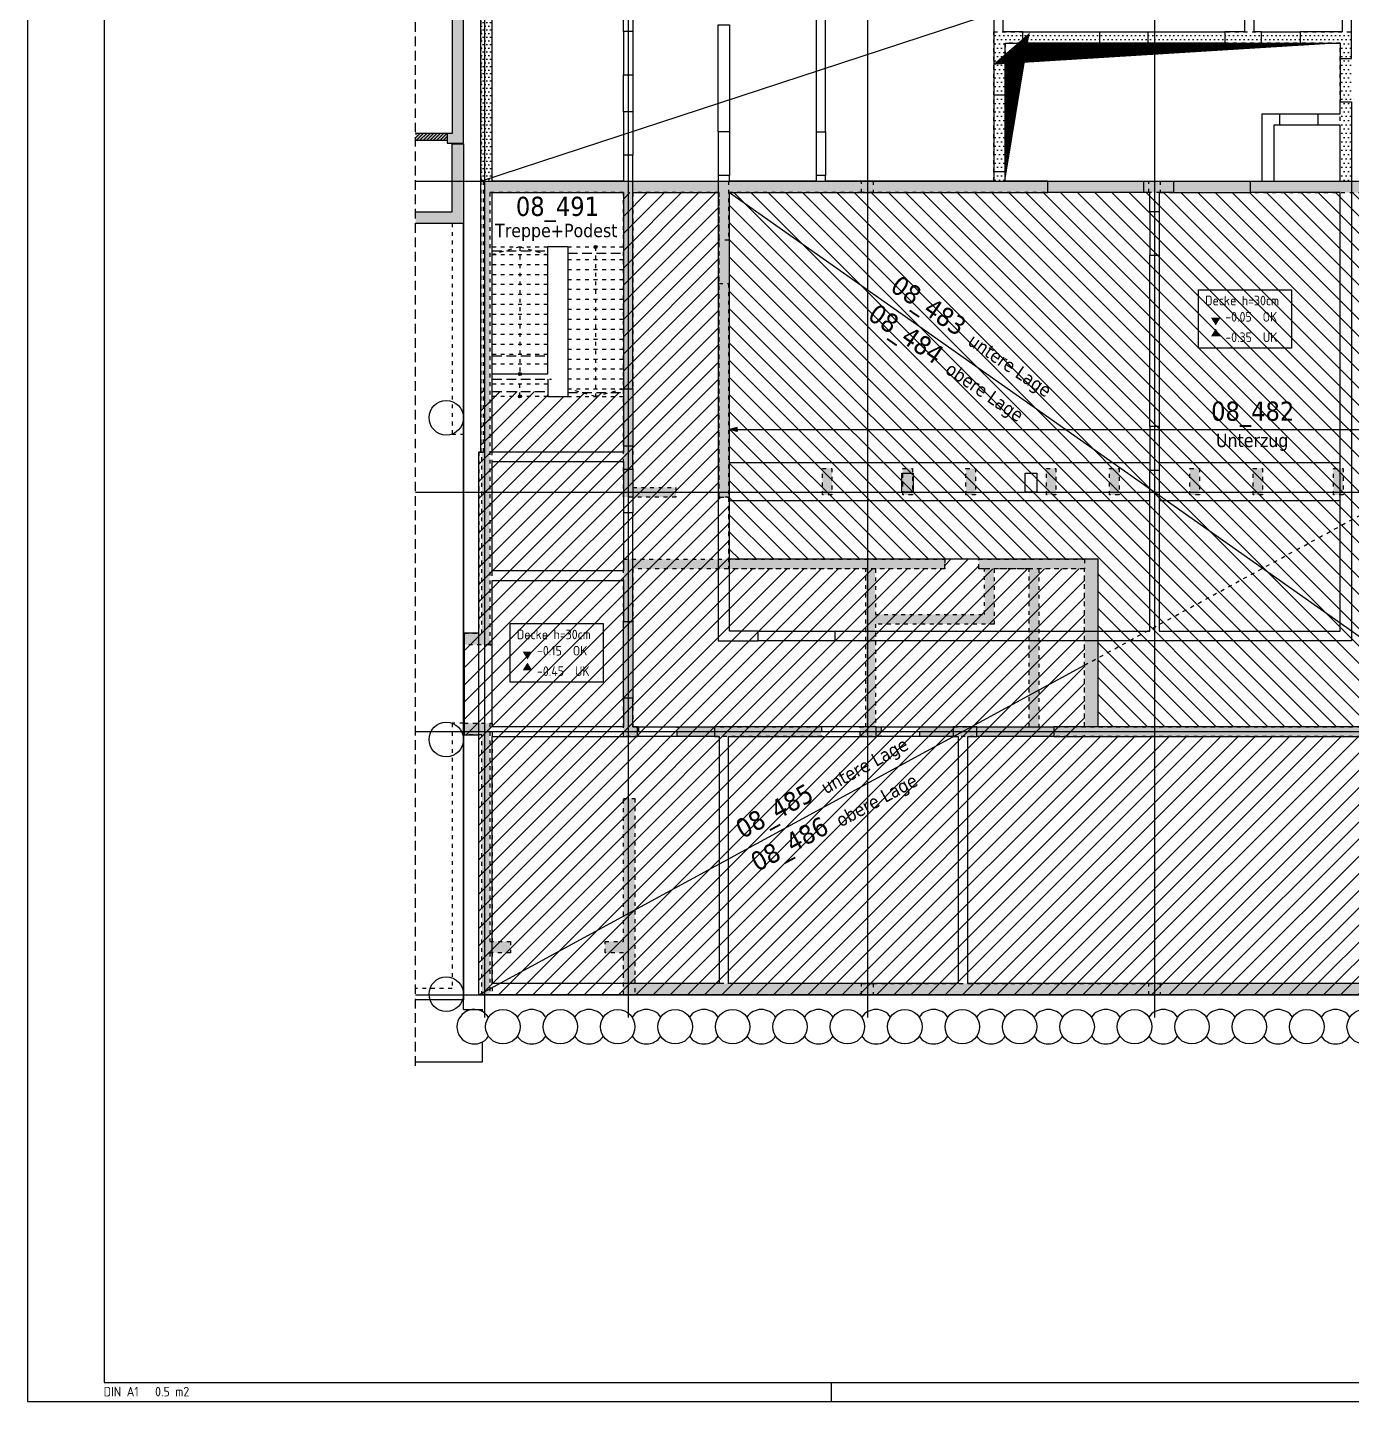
# Model space of a CAD drawing. Extents: x 0 to 84.1, y 0 to 59.4.
# Drawn here: x 0 to 34.59, y 0 to 35.88 of the extents above; entities that cross this region are included whole.
import ezdxf

# ---------------------------------------------------------------- set-up
doc = ezdxf.new("R2010")
doc.units = 0
for name, pattern in [('AUSGEZOGEN', [1000.01, 1000, 0.01]), ('DOT', [0.175, 0.05, -0.125]), ('DOT2', [0.125, 0, -0.125]), ('HIDDEN', [0.375, 0.25, -0.125]), ('HIDDEN2', [0.187, 0.125, -0.062]), ('PUNKT', [0.175, 0.05, -0.125]), ('VERDECKT', [0.375, 0.25, -0.125])]:
    doc.linetypes.add(name, pattern=pattern)
for name, color, linetype in [('1.UG', 7, 'Continuous'), ('ACHSEN', 7, 'Continuous'), ('Bestand', 7, 'Continuous'), ('BETON', 7, 'Continuous'), ('Brüstung 1.UG', 7, 'Continuous'), ('DRUEBER', 7, 'Continuous'), ('grau_dunkel', 7, 'Continuous'), ('grau_hell', 7, 'Continuous'), ('HILFE', 7, 'Continuous'), ('koten', 7, 'Continuous'), ('OBJEKT', 7, 'Continuous'), ('RAHMEN', 7, 'Continuous'), ('RND', 7, 'Continuous'), ('SCHRAFF', 7, 'Continuous'), ('TEXT', 7, 'Continuous'), ('Verbau', 7, 'Continuous'), ('VERDECKT', 7, 'Continuous')]:
    doc.layers.add(name, color=color, linetype=linetype)
doc.styles.add('helv', font='tahoma.ttf')
doc.styles.add('txt', font='isocp.shx')

# ---------------------------------------------------------------- blocks, each defined once
blk = doc.blocks.new('DINA1')
at = {"layer": 'RAHMEN'}
for p, q in [((0, 59.4), (0, 0)), ((0, 0), (84.1, 0))]:
    blk.add_line(p, q, dxfattribs=at)
at = {"layer": 'RAHMEN', "color": 5}
for p, q in [((2, 58.9), (2, 0.5)), ((2, 0.5), (83.6, 0.5))]:
    blk.add_line(p, q, dxfattribs=at)
at = {"layer": 'RAHMEN', "color": 7}
blk.add_line((21, 0), (21, 0.5), dxfattribs=at)
at = {"layer": 'RAHMEN', "color": 7, "style": 'txt'}
blk.add_text('DIN A1   0.5 m2', height=0.25, dxfattribs=at).set_placement((1.989, 0.133))
blk = doc.blocks.new('2.UG')
at = {"color": 0, "linetype": 'ByBlock', "lineweight": -2}
for points in [[(3.26, 29.035), (3.26, 29.035), (3.26, 31.635), (11.33, 31.635), (11.33, 29.975), (17.87, 29.975), (17.87, 33.05), (36.05, 33.05), (36.05, 21.25), (39.05, 21.25), (39.05, 0), (36.05, 0), (36.05, -1.8), (32.95, -1.8), (32.95, 0), (0, 0), (0, 14.175), (0.05, 14.175), (0.05, 29.035)], [(0.35, 28.735), (3.775, 28.735), (3.775, 27.66), (4.025, 27.66), (4.025, 29.675), (4.69, 29.675), (4.69, 29.975), (3.56, 29.975), (3.56, 31.335), (11.03, 31.335), (11.03, 29.975), (10.83, 29.975), (10.83, 29.675), (13.45, 29.675), (13.45, 23.505), (13.75, 23.505), (13.75, 24.85), (14.21, 24.85), (14.21, 25.15), (13.7, 25.15), (13.7, 29.675), (20, 29.675), (20, 25.15), (19.49, 25.15), (19.49, 24.85), (20.445, 24.85), (20.445, 25.15), (20.25, 25.15), (20.25, 29.675), (22.55, 29.675), (22.55, 25.15), (21.455, 25.15), (21.455, 24.85), (22.5, 24.85), (22.5, 24.455), (22.8, 24.455), (22.8, 31.395), (22.55, 31.395), (22.55, 29.975), (18.17, 29.975), (18.17, 32.75), (22.55, 32.75), (22.55, 32.53), (22.8, 32.53), (22.8, 32.75), (25.025, 32.75), (25.025, 31.7), (25.275, 31.7), (25.275, 32.75), (33.8, 32.75), (33.8, 29.975), (25.275, 29.975), (25.275, 30.565), (25.025, 30.565), (25.025, 29.675), (27.525, 29.675), (27.525, 29.49), (27.775, 29.49), (27.775, 29.675), (35.75, 29.675), (35.75, 21.25), (27.775, 21.25), (27.775, 27.48), (27.525, 27.48), (27.525, 27.3), (25.025, 27.3), (25.025, 22.835), (25.275, 22.835), (25.275, 27.05), (27.525, 27.05), (27.525, 21.25), (25.275, 21.25), (25.275, 21.7), (25.025, 21.7), (25.025, 13.155), (25.275, 13.155), (25.275, 13.625), (26.46, 13.625), (26.46, 13.875), (25.275, 13.875), (25.275, 20.95), (32.525, 20.95), (32.525, 13.875), (31.345, 13.875), (31.345, 13.625), (33.395, 13.625), (33.395, 13.875), (32.775, 13.875), (32.775, 16.75), (33.395, 16.75), (33.395, 17), (32.775, 17), (32.775, 20.95), (35.025, 20.95), (35.025, 17), (34.405, 17), (34.405, 16.75), (35.025, 16.75), (35.025, 13.875), (34.405, 13.875), (34.405, 13.625), (35.025, 13.625), (35.025, 13.425), (35.275, 13.425), (35.275, 20.95), (38.75, 20.95), (38.75, 11.775), (35.275, 11.775), (35.275, 11.925), (35.025, 11.925), (35.025, 10.525), (35.275, 10.525), (35.275, 11.525), (38.75, 11.525), (38.75, 6.7), (35.275, 6.7), (35.275, 7.5), (35.025, 7.5), (35.025, 6.3), (35.275, 6.3), (35.275, 6.45), (38.75, 6.45), (38.75, 0.3), (35.275, 0.3), (35.275, 0.45), (35.025, 0.45), (35.025, 0.3), (34.35, 0.3), (34.35, 0), (34.515, 0), (34.515, -0.35), (34.765, -0.35), (34.765, 0), (35.75, 0), (35.75, -1.5), (34.765, -1.5), (34.765, -1.15), (34.515, -1.15), (34.515, -1.5), (33.25, -1.5), (33.25, 0), (33.45, 0), (33.45, 0.3), (32.775, 0.3), (32.775, 1.955), (32.525, 1.955), (32.525, 0.3), (25.9, 0.3), (25.9, 6.75), (32.525, 6.75), (32.525, 5.1), (32.775, 5.1), (32.775, 7.46), (32.525, 7.46), (32.525, 7), (29.825, 7), (29.825, 8.975), (32.525, 8.975), (32.525, 8.51), (32.775, 8.51), (32.775, 9.375), (32.525, 9.375), (32.525, 9.225), (29.825, 9.225), (29.825, 11.125), (32.525, 11.125), (32.525, 10.26), (32.775, 10.26), (32.775, 11.375), (28.635, 11.375), (28.635, 11.125), (29.575, 11.125), (29.575, 9.225), (28.635, 9.225), (28.635, 8.975), (29.575, 8.975), (29.575, 7), (27.6, 7), (27.6, 8.975), (27.75, 8.975), (27.75, 9.225), (27.6, 9.225), (27.6, 11.125), (27.75, 11.125), (27.75, 11.375), (25.275, 11.375), (25.275, 11.53), (25.025, 11.53), (25.025, 8.63), (25.275, 8.63), (25.275, 11.125), (27.35, 11.125), (27.35, 7), (25.275, 7), (25.275, 7.62), (25.025, 7.62), (25.025, 7), (15.02, 7), (15.02, 6.75), (25.65, 6.75), (25.65, 0.3), (12.775, 0.3), (12.775, 6.75), (13.01, 6.75), (13.01, 7), (12.39, 7), (12.39, 6.75), (12.525, 6.75), (12.525, 0.3), (6.525, 0.3), (6.525, 6.75), (10.38, 6.75), (10.38, 7), (6.155, 7), (6.155, 6.75), (6.275, 6.75), (6.275, 0.3), (0.35, 0.3), (0.35, 6.75), (4.145, 6.75), (4.145, 7), (4.025, 7), (4.025, 7.745), (3.775, 7.745), (3.775, 7), (0.35, 7), (0.35, 10.825), (3.775, 10.825), (3.775, 9.755), (4.025, 9.755), (4.025, 12.59), (3.775, 12.59), (3.775, 11.075), (0.35, 11.075), (0.35, 13.925), (3.775, 13.925), (3.775, 13.725), (4.025, 13.725), (4.025, 14.325), (3.775, 14.325), (3.775, 14.175), (0.35, 14.175), (0.35, 20.95), (3.775, 20.95), (3.775, 15.825), (4.025, 15.825), (4.025, 21.925), (3.775, 21.925), (3.775, 21.25), (0.35, 21.25), (0.35, 28.735)], [(9.93, 29.975), (5.59, 29.975), (5.59, 29.675), (6.25, 29.675), (6.25, 26.465), (6.55, 26.465), (6.55, 29.675), (8.81, 29.675), (8.81, 22.535), (9.06, 22.535), (9.06, 29.675), (9.93, 29.675), (9.93, 29.975)], [(0.05, 29.035), (3.26, 29.035)], [(9.31, 9.5), (17.525, 9.5), (17.525, 13.705), (17.775, 13.705), (17.775, 9.5), (22.5, 9.5), (22.5, 20.95), (20.155, 20.95), (20.155, 21.25), (20.465, 21.25), (20.465, 23.01), (20.915, 23.01), (20.915, 22.71), (20.765, 22.71), (20.765, 21.25), (22.5, 21.25), (22.5, 22.71), (21.925, 22.71), (21.925, 23.01), (22.5, 23.01), (22.5, 23.32), (22.8, 23.32), (22.8, 9.25), (9.31, 9.25), (9.31, 9.5)], [(6.25, 21.4), (6.25, 9.25), (7.3, 9.25), (7.3, 9.5), (6.55, 9.5), (6.55, 20.95), (14.86, 20.95), (14.86, 21.25), (13.75, 21.25), (13.75, 21.495), (13.45, 21.495), (13.45, 21.25), (9.06, 21.25), (9.06, 21.4), (8.81, 21.4), (8.81, 21.25), (6.55, 21.25), (6.55, 21.4), (6.25, 21.4)], [(17.37, 21.25), (18.145, 21.25), (18.145, 20.95), (17.775, 20.95), (17.775, 20.45), (17.525, 20.45), (17.525, 20.95), (17.37, 20.95), (17.37, 21.25)]]:
    blk.add_lwpolyline(points, dxfattribs=at)
for points in [[(34.1, 32.75), (35.75, 32.75), (35.75, 29.975), (34.1, 29.975)], [(3.775, 26.525), (4.025, 26.525), (4.025, 25.16), (3.775, 25.16)], [(6.25, 25.33), (6.55, 25.33), (6.55, 22.535), (6.25, 22.535)], [(16.22, 25.15), (17.48, 25.15), (17.48, 24.85), (16.22, 24.85)], [(3.775, 24.025), (4.025, 24.025), (4.025, 23.06), (3.775, 23.06)], [(17.525, 19.315), (17.775, 19.315), (17.775, 14.84), (17.525, 14.84)], [(27.595, 13.875), (30.21, 13.875), (30.21, 13.625), (27.595, 13.625)], [(11.05, 13.625), (11.35, 13.625), (11.35, 13.125), (11.05, 13.125)], [(14.275, 13.625), (14.575, 13.625), (14.575, 13.125), (14.275, 13.125)], [(35.025, 9.39), (35.275, 9.39), (35.275, 8.635), (35.025, 8.635)], [(35.275, 5.29), (35.025, 5.29), (35.025, 1.46), (35.275, 1.46)], [(32.525, 4.09), (32.775, 4.09), (32.775, 2.965), (32.525, 2.965)]]:
    blk.add_lwpolyline(points, close=True, dxfattribs=at)
blk = doc.blocks.new('Pfeillinie')
at = {"layer": 'TEXT', "linetype": 'Continuous'}
blk.add_hatch(color=7, dxfattribs=at).paths.add_polyline_path([(0, 0), (-0.8, 0.2), (-0.8, 0), (-0.8, -0.2)])
at = {"layer": 'TEXT', "color": 7, "linetype": 'Continuous'}
for p, q in [((-0.8, 0), (-0.8, 0.2)), ((-0.8, 0.2), (0, 0)), ((-0.8, 0), (-0.8, -0.2)), ((-0.8, -0.2), (0, 0))]:
    blk.add_line(p, q, dxfattribs=at)
blk = doc.blocks.new('okrd_o')
at = {"layer": 'koten', "color": 7, "linetype": 'Continuous'}
blk.add_solid([(-0.125, 0.202), (0.125, 0.202), (0, 0)], dxfattribs=at)
at = {"layer": 'koten', "style": 'txt'}
blk.add_attdef('OKRD', (0.25, 0.1), '', height=0.25, dxfattribs=at)
blk = doc.blocks.new('okrd_u')
at = {"layer": 'koten', "color": 7, "linetype": 'Continuous'}
blk.add_solid([(-0.125, -0.202), (0.125, -0.202), (0, 0)], dxfattribs=at)
at = {"layer": 'koten', "style": 'txt'}
blk.add_attdef('OKRD', (0.25, -0.35), '', height=0.25, dxfattribs=at)

msp = doc.modelspace()

# ---------------------------------------------------------------- hatches: boundary and pattern name
at = {"layer": '1.UG', "linetype": 'DOT'}
h = msp.add_hatch(dxfattribs=at)
h.set_pattern_fill('DOTS', scale=0.06, double=1)
h.paths.add_polyline_path([(39.7751, 19.8406), (39.7751, 19.5906), (41.3651, 19.5906), (41.3651, 17.6156), (39.7751, 17.6156), (39.7751, 17.3656), (44.5651, 17.3656), (44.5651, 18.0756), (44.3151, 18.0756), (44.3151, 17.6156), (41.6151, 17.6156), (41.6151, 19.5906), (44.3151, 19.5906), (44.3151, 19.1256), (44.5651, 19.1256), (44.5651, 19.9903), (44.3151, 19.9903), (44.3151, 19.8406)])
h.paths.add_polyline_path([(20.7401, 17.3656), (20.7401, 17.6156), (16.9751, 17.6156), (16.9751, 17.3656)], flags=17)
h.paths.add_polyline_path([(15.8651, 15.7426), (15.5651, 15.7426), (15.5651, 12.0156), (15.0901, 12.0156), (15.0901, 11.7156), (15.5651, 11.7156), (15.5651, 10.6156), (15.8651, 10.6156)])
h.paths.add_polyline_path([(11.4101, 17.7106), (11.4101, 17.4106), (11.8651, 17.4106), (11.8651, 10.6156), (12.0751, 10.6156), (12.0751, 11.7156), (12.6151, 11.7156), (12.6151, 12.0156), (12.0751, 12.0156), (12.0751, 17.7106)])
h.paths.add_polyline_path([(12.0751, 19.7606), (12.0751, 31.5656), (15.5651, 31.5656), (15.5651, 23.6156), (16.9401, 23.6156), (16.9401, 23.8656), (15.8151, 23.8656), (15.8151, 31.5656), (18.0651, 31.5656), (18.0651, 30.3256), (18.3151, 30.3256), (18.3151, 31.8656), (11.9151, 31.8656), (11.9151, 24.7906), (11.8651, 24.7906), (11.8651, 20.0606), (11.4101, 20.0606), (11.4101, 19.7606)])
h.paths.add_polyline_path([(18.3151, 29.1906), (18.0651, 29.1906), (18.0651, 23.6156), (18.3151, 23.6156)])
h.paths.add_polyline_path([(22.0901, 10.9156), (21.7901, 10.9156), (21.7901, 10.6156), (22.0901, 10.6156)])
h.paths.add_polyline_path([(29.2901, 10.9156), (29.2901, 10.6156), (29.5901, 10.6156), (29.5901, 10.9156)])
h.paths.add_polyline_path([(36.7901, 10.9156), (36.7901, 10.6156), (37.0901, 10.6156), (37.0901, 10.9156)])
h.paths.add_polyline_path([(44.5901, 10.6156), (44.5901, 10.9156), (44.2901, 10.9156), (44.2901, 10.6156)])
h.paths.add_polyline_path([(50.5401, 10.6156), (50.8401, 10.6156), (50.8401, 13.1156), (50.5401, 13.1156)])
h.paths.add_polyline_path([(50.5401, 17.6406), (50.5401, 17.3406), (50.8401, 17.3406), (50.8401, 17.6406)])
h.paths.add_polyline_path([(50.8401, 24.3656), (50.5401, 24.3656), (50.5401, 23.6156), (50.8401, 23.6156)])
h.paths.add_polyline_path([(50.8401, 31.8656), (44.3151, 31.8656), (44.3151, 30.3256), (44.5651, 30.3256), (44.5651, 31.5656), (46.8151, 31.5656), (46.8151, 23.8656), (45.6901, 23.8656), (45.6901, 23.6156), (47.0651, 23.6156), (47.0651, 31.5656), (50.5401, 31.5656), (50.5401, 26.8656), (50.8401, 26.8656)])
h.paths.add_polyline_path([(44.3151, 23.8656), (43.2651, 23.8656), (43.2651, 23.6156), (44.5651, 23.6156), (44.5651, 29.1906), (44.3151, 29.1906)])
h.paths.add_polyline_path([(41.6151, 23.6706), (41.8651, 23.6706), (41.8651, 24.3656), (41.6151, 24.3656)])
h.paths.add_polyline_path([(39.7651, 24.3656), (39.5151, 24.3656), (39.5151, 23.6706), (39.7651, 23.6706)])
h.paths.add_polyline_path([(38.1151, 24.3656), (37.8651, 24.3656), (37.8651, 23.6706), (38.1151, 23.6706)])
h.paths.add_polyline_path([(36.0151, 24.3656), (35.7651, 24.3656), (35.7651, 23.6706), (36.0151, 23.6706)])
h.paths.add_polyline_path([(34.1151, 23.6706), (34.3651, 23.6706), (34.3651, 24.3656), (34.1151, 24.3656)])
h.paths.add_polyline_path([(32.0151, 23.6706), (32.2651, 23.6706), (32.2651, 24.3656), (32.0151, 24.3656)])
h.paths.add_polyline_path([(30.3651, 23.6706), (30.6151, 23.6706), (30.6151, 24.3656), (30.3651, 24.3656)])
h.paths.add_polyline_path([(28.5151, 24.3656), (28.2651, 24.3656), (28.2651, 23.6706), (28.5151, 23.6706)])
h.paths.add_polyline_path([(26.6151, 23.6706), (26.8651, 23.6706), (26.8651, 24.3656), (26.6151, 24.3656)])
h.paths.add_polyline_path([(24.5151, 23.6706), (24.7651, 23.6706), (24.7651, 24.3656), (24.5151, 24.3656)])
h.paths.add_polyline_path([(23.1151, 24.3656), (22.8651, 24.3656), (22.8651, 23.6706), (23.1151, 23.6706)])
h.paths.add_polyline_path([(21.0151, 24.3656), (20.7651, 24.3656), (20.7651, 23.6706), (21.0151, 23.6706)])
h.paths.add_polyline_path([(22.0901, 31.8656), (21.7901, 31.8656), (21.7901, 31.5656), (22.0901, 31.5656)])
h.paths.add_polyline_path([(29.2901, 31.5656), (29.5901, 31.5656), (29.5901, 31.8656), (29.2901, 31.8656)])
h.paths.add_polyline_path([(37.0901, 31.8656), (36.7901, 31.8656), (36.7901, 31.5656), (37.0901, 31.5656)])
h.paths.add_polyline_path([(38.4901, 18.4008), (38.7401, 18.4008), (38.7401, 21.7406), (44.3151, 21.7406), (44.3151, 20.8753), (44.5651, 20.8753), (44.5651, 21.9906), (38.4901, 21.9906)])
h.paths.add_polyline_path([(38.7401, 18.4008), (38.4901, 18.4008), (38.4901, 17.6156), (26.4151, 17.6156), (26.4151, 21.7406), (27.6151, 21.7406), (27.6151, 21.9906), (24.8501, 21.9906), (24.8501, 21.7406), (25.0001, 21.7406), (25.0001, 20.5506), (22.1501, 20.5506), (22.1501, 21.7406), (23.9651, 21.7406), (23.9651, 21.9906), (15.5651, 21.9906), (15.5651, 17.3656), (15.9651, 17.3656), (15.9651, 17.6156), (15.8151, 17.6156), (15.8151, 21.7406), (21.9001, 21.7406), (21.9001, 17.6156), (21.7501, 17.6156), (21.7501, 17.3656), (22.3001, 17.3656), (22.3001, 17.6156), (22.1501, 17.6156), (22.1501, 20.3006), (25.2501, 20.3006), (25.2501, 21.7406), (26.1651, 21.7406), (26.1651, 17.6156), (23.3101, 17.6156), (23.3101, 17.3656), (38.8901, 17.3656), (38.8901, 17.6156), (38.7401, 17.6156)])
at = {"layer": 'Brüstung 1.UG', "linetype": 'DOT'}
h = msp.add_hatch(dxfattribs=at)
h.set_pattern_fill('DOTS', color=102, scale=0.06, double=1)
h.paths.add_polyline_path([(11.8401, 39.6506), (11.8401, 31.8656), (12.1401, 31.8656), (12.1401, 39.3506), (15.3502, 39.3506), (15.3502, 40.2906), (15.0501, 40.2906), (15.0501, 39.6506)])
h = msp.add_hatch(dxfattribs=at)
h.set_pattern_fill('DOTS', color=102, scale=0.07, double=1)
h.paths.add_polyline_path([(34.2901, 35.4656), (34.2901, 31.8656), (34.5901, 31.8656), (34.5901, 35.7656), (25.2401, 35.7656), (25.2401, 31.8656), (25.5401, 31.8656), (25.5401, 35.4656)])
h = msp.add_hatch(dxfattribs=at)
h.set_pattern_fill('DOTS', color=102, scale=0.06, double=1)
h.paths.add_polyline_path([(21.7901, 31.5656), (21.7901, 31.8656), (18.3151, 31.8656), (18.3151, 31.5656)])
h.paths.add_polyline_path([(29.2901, 31.5656), (29.2901, 31.8656), (22.0901, 31.8656), (22.0901, 31.5656)])
h.paths.add_polyline_path([(36.7901, 31.5656), (36.7901, 31.8656), (29.5901, 31.8656), (29.5901, 31.5656)])
h.paths.add_polyline_path([(44.3151, 31.5656), (44.3151, 31.8656), (37.0901, 31.8656), (37.0901, 31.5656)])
h.paths.add_polyline_path([(50.8401, 23.6156), (50.5401, 23.6156), (50.5401, 17.6406), (50.8401, 17.6406)])
h.paths.add_polyline_path([(50.8401, 17.3406), (50.5401, 17.3406), (50.5401, 13.1156), (50.8401, 13.1156)])
h.paths.add_polyline_path([(50.5401, 10.6156), (50.5401, 10.9156), (44.5901, 10.9156), (44.5901, 10.6156)])
h.paths.add_polyline_path([(44.2901, 10.6156), (44.2901, 10.9156), (37.0901, 10.9156), (37.0901, 10.6156)])
h.paths.add_polyline_path([(29.5901, 10.9156), (29.5901, 10.6156), (36.7901, 10.6156), (36.7901, 10.9156)])
h.paths.add_polyline_path([(29.2901, 10.6156), (29.2901, 10.9156), (22.0901, 10.9156), (22.0901, 10.6156)])
h.paths.add_polyline_path([(15.8651, 10.9156), (15.8651, 10.6156), (21.7901, 10.6156), (21.7901, 10.9156)])
at = {"layer": 'grau_hell'}
h = msp.add_hatch(color=9, dxfattribs=at)
h.paths.add_polyline_path([(11.3901, 40.1106), (11.3901, 40.4106), (11.0901, 40.4106), (11.0901, 33.1106), (10.9651, 33.1106), (10.9651, 32.8606), (11.3901, 32.8606), (11.3901, 39.8106), (14.8901, 39.8106), (14.8901, 45.3411), (14.5901, 45.3411), (14.5901, 40.1106)])
h.paths.add_polyline_path([(11.3901, 32.8406), (11.0901, 32.8406), (11.0901, 31.0606), (10.1401, 31.0606), (10.1401, 30.7606), (11.3901, 30.7606)])
for points in [[(10.9651, 32.9356), (10.9651, 33.1106), (10.1401, 33.1106), (10.1401, 32.9356)], [(44.5651, 23.6156), (44.5651, 31.5656), (44.3151, 31.5656), (44.3151, 24.4906), (42.9151, 24.4906), (42.9151, 21.9906), (38.14, 21.9906), (38.14, 17.6156), (27.965, 17.6156), (27.965, 21.9906), (24.8501, 21.9906), (24.8501, 21.7406), (27.6151, 21.7406), (27.6151, 17.3656), (38.7401, 17.3656), (38.7401, 21.7406), (43.2651, 21.7406), (43.2651, 23.6156)], [(18.3151, 21.7406), (23.9651, 21.7406), (23.9651, 21.9906), (18.3401, 21.9906), (18.3401, 23.6156), (18.3151, 23.6156)]]:
    msp.add_hatch(color=9, dxfattribs=at).paths.add_polyline_path(points)
at = {"layer": 'grau_hell', "linetype": 'AUSGEZOGEN'}
h = msp.add_hatch(dxfattribs=at)
h.set_pattern_fill('ANSI31', color=9, scale=0.1, style=0, double=1)
h.set_pattern_definition([(45, (7.11696, -5.7928), (-0.2245064, 0.2245064), [])])
h.paths.add_polyline_path([(41.6151, 19.5906), (44.3151, 19.5906), (44.3151, 17.6156), (41.6151, 17.6156)], flags=16)
h.paths.add_polyline_path([(18.3151, 21.7406), (18.3151, 23.6156), (18.0651, 23.6156), (18.0651, 31.5656), (15.5651, 31.5656), (15.5651, 26.3419), (14.1151, 26.3419), (14.1151, 26.2356), (13.5901, 26.2356), (13.5901, 26.3758), (11.8401, 26.3758), (11.8401, 24.7906), (11.7901, 24.7906), (11.7901, 20.0606), (11.4101, 20.0606), (11.4101, 17.4106), (11.7901, 17.4106), (11.7901, 10.6156), (50.8401, 10.6156), (50.8401, 27.3756), (49.0901, 27.3756), (49.0901, 27.2356), (48.5151, 27.2356), (48.5151, 27.3419), (47.0651, 27.3419), (47.0651, 31.5656), (44.5651, 31.5656), (44.5651, 23.6156), (43.2651, 23.6156), (43.2651, 21.7406), (38.7401, 21.7406), (38.7401, 17.3656), (27.6151, 17.3656), (27.6151, 21.7406), (24.8501, 21.7406), (24.8501, 21.9906), (23.9651, 21.9906), (23.9651, 21.7406)])
at = {"layer": 'grau_hell'}
h = msp.add_hatch(color=9, dxfattribs=at)
h.paths.add_polyline_path([(18.0651, 23.6156), (18.3401, 23.6156), (18.3401, 31.5656), (18.0651, 31.5656)])
h.paths.add_polyline_path([(18.3151, 21.9906), (18.3151, 21.7406), (23.9651, 21.7406), (23.9651, 21.9906)])
at = {"layer": 'grau_hell', "linetype": 'AUSGEZOGEN'}
h = msp.add_hatch(dxfattribs=at)
h.set_pattern_fill('ANSI31', color=9, scale=0.1, angle=90, style=0, double=1)
h.set_pattern_definition([(135, (6e-11, 40.13686), (-0.2245064, -0.2245064), [])])
h.paths.add_polyline_path([(44.3151, 31.5656), (18.3401, 31.5656), (18.3401, 21.9906), (27.965, 21.9906), (27.965, 17.6156), (38.14, 17.6156), (38.14, 21.9906), (42.9151, 21.9906), (42.9151, 24.4906), (44.3151, 24.4906)])
at = {"layer": 'SCHRAFF', "linetype": 'AUSGEZOGEN'}
h = msp.add_hatch(dxfattribs=at)
h.set_pattern_fill('ANSI33', color=8, scale=0.5, double=1)
h.set_pattern_definition([(45, (-66.74478, 471.77213), (-0.088388348, 0.088388348), []), (45, (-66.65639, 471.77213), (-0.088388348, 0.088388348), [0.0625, -0.03125])])
h.paths.add_polyline_path([(11.3901, 39.8106), (14.8901, 39.8106), (14.8901, 45.3411), (14.5901, 45.3411), (14.5901, 40.1106), (11.3901, 40.1106), (11.3901, 40.4106), (11.0901, 40.4106), (11.0901, 33.1106), (10.9651, 33.1106), (10.9651, 32.8606), (11.3901, 32.8606)])
h.paths.add_polyline_path([(11.3901, 32.8406), (11.0901, 32.8406), (11.0901, 31.0606), (10.1401, 31.0606), (10.1401, 30.7606), (11.3901, 30.7606)])
at = {"layer": 'SCHRAFF'}
h = msp.add_hatch(dxfattribs=at)
h.set_pattern_fill('ANSI31', color=8, scale=0.5, double=1)
h.set_pattern_definition([(45, (-66.74478, 471.77213), (-0.044194174, 0.044194174), [])])
h.paths.add_polyline_path([(10.9651, 32.9356), (10.9651, 33.1106), (10.1401, 33.1106), (10.1401, 32.9356)])

# ---------------------------------------------------------------- linework, layer by layer
at = {"layer": '1.UG', "color": 0, "linetype": 'DOT', "lineweight": -2}
for points in [[(11.8401, 31.8656), (18.3151, 31.8656), (18.3151, 30.3256), (18.0651, 30.3256), (18.0651, 31.5656), (15.8151, 31.5656), (15.8151, 23.8656), (16.9401, 23.8656), (16.9401, 23.6156), (15.5651, 23.6156), (15.5651, 31.5656), (12.0751, 31.5656), (12.0751, 19.7606), (11.4101, 19.7606), (11.4101, 20.0606), (11.8651, 20.0606), (11.8651, 24.7906), (11.9151, 24.7906), (11.9151, 31.8656)], [(11.9151, 31.8656), (11.8401, 31.8656), (11.8401, 24.7906), (11.8651, 24.7906)], [(12.0751, 19.7606), (12.1401, 19.7606), (12.1401, 31.5656)], [(11.8651, 24.7906), (11.7901, 24.7906), (11.7901, 20.0606)], [(38.7401, 18.4008), (38.7401, 17.6156), (38.8901, 17.6156), (38.8901, 17.3656), (23.3101, 17.3656), (23.3101, 17.6156), (26.1651, 17.6156), (26.1651, 21.7406), (25.2501, 21.7406), (25.2501, 20.3006), (22.1501, 20.3006), (22.1501, 17.6156), (22.3001, 17.6156), (22.3001, 17.3656), (21.7501, 17.3656), (21.7501, 17.6156), (21.9001, 17.6156), (21.9001, 21.7406), (15.8151, 21.7406), (15.8151, 17.6156), (15.9651, 17.6156), (15.9651, 17.3656), (15.5651, 17.3656), (15.5651, 21.9906)], [(15.5651, 21.9906), (23.9651, 21.9906), (23.9651, 21.7406), (22.1501, 21.7406), (22.1501, 20.5506), (25.0001, 20.5506), (25.0001, 21.7406), (24.8501, 21.7406), (24.8501, 21.9906), (27.6151, 21.9906), (27.6151, 21.7406), (26.4151, 21.7406), (26.4151, 17.6156), (38.4901, 17.6156), (38.4901, 20.8778)], [(12.0751, 17.7106), (12.1401, 17.7106), (12.1401, 12.0156)], [(11.8651, 10.6156), (11.7901, 10.6156), (11.7901, 17.4106)], [(15.8651, 10.6156), (15.5651, 10.6156), (15.5651, 11.7156), (15.0901, 11.7156), (15.0901, 12.0156), (15.5651, 12.0156), (15.5651, 15.7426), (15.8651, 15.7426), (15.8651, 10.6156)], [(12.1401, 11.7156), (12.1401, 10.6156), (12.0751, 10.6156)]]:
    msp.add_lwpolyline(points, dxfattribs=at)
for points in [[(21.7901, 31.8656), (22.0901, 31.8656), (22.0901, 31.5656), (21.7901, 31.5656)], [(29.2901, 31.8656), (29.5901, 31.8656), (29.5901, 31.5656), (29.2901, 31.5656)], [(18.0651, 29.1906), (18.3151, 29.1906), (18.3151, 23.6156), (18.0651, 23.6156)], [(20.7651, 24.3656), (21.0151, 24.3656), (21.0151, 23.6706), (20.7651, 23.6706)], [(22.8651, 24.3656), (23.1151, 24.3656), (23.1151, 23.6706), (22.8651, 23.6706)], [(24.5151, 24.3656), (24.7651, 24.3656), (24.7651, 23.6706), (24.5151, 23.6706)], [(26.6151, 24.3656), (26.8651, 24.3656), (26.8651, 23.6706), (26.6151, 23.6706)], [(28.2651, 24.3656), (28.5151, 24.3656), (28.5151, 23.6706), (28.2651, 23.6706)], [(30.3651, 24.3656), (30.6151, 24.3656), (30.6151, 23.6706), (30.3651, 23.6706)], [(32.0151, 24.3656), (32.2651, 24.3656), (32.2651, 23.6706), (32.0151, 23.6706)], [(34.1151, 24.3656), (34.3651, 24.3656), (34.3651, 23.6706), (34.1151, 23.6706)], [(11.8651, 10.6156), (11.8651, 17.4106), (11.4101, 17.4106), (11.4101, 17.7106), (12.0751, 17.7106), (12.0751, 12.0156), (12.6151, 12.0156), (12.6151, 11.7156), (12.0751, 11.7156), (12.0751, 10.6156)], [(16.9751, 17.6156), (20.7401, 17.6156), (20.7401, 17.3656), (16.9751, 17.3656)], [(21.7901, 10.9156), (22.0901, 10.9156), (22.0901, 10.6156), (21.7901, 10.6156)], [(29.2901, 10.9156), (29.5901, 10.9156), (29.5901, 10.6156), (29.2901, 10.6156)]]:
    msp.add_lwpolyline(points, close=True, dxfattribs=at)
at = {"layer": 'ACHSEN', "color": 140, "linetype": 'AUSGEZOGEN'}
for p, q in [((11.9401, 47.7202), (11.9401, 10.0234)), ((15.6901, 47.7202), (15.6901, 10.0234)), ((21.9401, 47.7202), (21.9401, 10.0234)), ((29.4401, 47.7202), (29.4401, 10.0234)), ((10.1401, 31.8656), (55.2147, 31.8656)), ((10.1401, 23.7406), (55.2147, 23.7406)), ((10.1401, 17.4906), (55.2147, 17.4906)), ((10.1401, 10.6156), (55.2147, 10.6156))]:
    msp.add_line(p, q, dxfattribs=at)
at = {"layer": 'Bestand', "color": 8, "linetype": 'AUSGEZOGEN'}
for p, q in [((11.0901, 40.4106), (11.0901, 33.1106)), ((11.3901, 32.8606), (11.3901, 39.8106)), ((10.9651, 33.1106), (10.9651, 32.8606)), ((10.9651, 32.8606), (11.3901, 32.8606)), ((11.0901, 31.0606), (11.0901, 32.8406)), ((11.0901, 32.8406), (11.3901, 32.8406)), ((11.3901, 32.8406), (11.3901, 30.7606)), ((10.1401, 31.0606), (11.0901, 31.0606)), ((11.3901, 30.7606), (10.1401, 30.7606))]:
    msp.add_line(p, q, dxfattribs=at)
at = {"layer": 'Bestand', "color": 102, "linetype": 'AUSGEZOGEN'}
msp.add_line((11.0901, 33.1106), (10.9651, 33.1106), dxfattribs=at)
at = {"layer": 'Brüstung 1.UG', "color": 102, "linetype": 'DOT'}
for p, q in [((18.3151, 31.8656), (21.7901, 31.8656)), ((22.0901, 31.8656), (29.2901, 31.8656)), ((29.5901, 31.8656), (36.7901, 31.8656)), ((21.7901, 31.5656), (18.3151, 31.5656)), ((29.2901, 31.5656), (22.0901, 31.5656)), ((29.5901, 31.5656), (36.7901, 31.5656)), ((21.7901, 10.9156), (15.8651, 10.9156)), ((22.0901, 10.9156), (29.2901, 10.9156)), ((36.7901, 10.9156), (29.5901, 10.9156)), ((21.7901, 10.6156), (15.8651, 10.6156)), ((29.2901, 10.6156), (22.0901, 10.6156)), ((29.5901, 10.6156), (36.7901, 10.6156))]:
    msp.add_line(p, q, dxfattribs=at)
at = {"layer": 'DRUEBER', "color": 102, "linetype": 'PUNKT'}
for p, q in [((11.8401, 39.6506), (11.8401, 31.8656)), ((12.1401, 31.8656), (12.1401, 39.3506)), ((25.2401, 31.8656), (25.2401, 35.7656)), ((25.2401, 35.7656), (34.5901, 35.7656)), ((34.2901, 35.4656), (25.5401, 35.4656)), ((25.5401, 35.4656), (25.5401, 31.8656)), ((34.2901, 31.8656), (34.2901, 35.4656))]:
    msp.add_line(p, q, dxfattribs=at)
at = {"layer": 'DRUEBER', "color": 7, "linetype": 'PUNKT'}
for p, q in [((12.1401, 30.1456), (13.5901, 30.1456)), ((12.8651, 30.1456), (12.8651, 26.8306)), ((12.1401, 29.9506), (13.5901, 29.9506)), ((12.1401, 29.6906), (13.5901, 29.6906)), ((12.1401, 29.4306), (13.5901, 29.4306)), ((12.1401, 29.1706), (13.5901, 29.1706)), ((12.1401, 28.9106), (13.5901, 28.9106)), ((12.1401, 28.6506), (13.5901, 28.6506)), ((12.1401, 28.3906), (13.5901, 28.3906)), ((12.1401, 28.1306), (13.5901, 28.1306)), ((12.1401, 27.8706), (13.5901, 27.8706)), ((12.1401, 27.6106), (13.5901, 27.6106)), ((12.1401, 27.3506), (13.5901, 27.3506)), ((12.1401, 27.0906), (13.5901, 27.0906)), ((14.1151, 26.2456), (15.5651, 26.2456))]:
    msp.add_line(p, q, dxfattribs=at)
at = {"layer": 'DRUEBER', "color": 7, "linetype": 'DOT'}
for p, q in [((12.8651, 30.1456), (12.1401, 29.9506)), ((12.8651, 30.1456), (13.5901, 29.9506)), ((14.1151, 30.1456), (15.5651, 30.1456)), ((14.8401, 30.1456), (14.8401, 26.2456)), ((14.1151, 29.8206), (15.5651, 29.8206)), ((14.1151, 29.5606), (15.5651, 29.5606)), ((14.1151, 29.3006), (15.5651, 29.3006)), ((14.1151, 29.0406), (15.5651, 29.0406)), ((14.1151, 28.7806), (15.5651, 28.7806)), ((14.1151, 28.5206), (15.5651, 28.5206)), ((14.1151, 28.2606), (15.5651, 28.2606)), ((14.1151, 28.0006), (15.5651, 28.0006)), ((14.1151, 27.7406), (15.5651, 27.7406)), ((14.1151, 27.4806), (15.5651, 27.4806)), ((14.1151, 27.2206), (15.5651, 27.2206)), ((14.1151, 26.9606), (15.5651, 26.9606)), ((12.1401, 26.5706), (13.5901, 26.5706)), ((12.8651, 26.2456), (12.8651, 26.6981)), ((14.1151, 26.7006), (15.5651, 26.7006)), ((13.5901, 26.2456), (12.1401, 26.2456)), ((14.1151, 26.4406), (15.5651, 26.4406)), ((14.8401, 26.2456), (14.1151, 26.4406)), ((14.8401, 26.2456), (15.5651, 26.4406))]:
    msp.add_line(p, q, dxfattribs=at)
at = {"layer": 'grau_dunkel', "color": 21}
msp.add_lwpolyline([(25.5401, 31.8656, 0, 0.587, 0), (25.8327, 35.4417, 0, 0, 0), (25.5485, 35.1958, 0.5398, 0, 0), (34.2901, 35.4656, 0, 0, 0)], format="xyseb", dxfattribs=at)
at = {"layer": 'HILFE', "color": 102, "linetype": 'HIDDEN'}
for p, q in [((10.1401, 8.7656), (10.1401, 45.3411)), ((12.1401, 26.6981), (13.6901, 26.6981))]:
    msp.add_line(p, q, dxfattribs=at)
at = {"layer": 'HILFE', "color": 102, "linetype": 'AUSGEZOGEN'}
for p, q in [((11.8401, 31.8656), (47.8401, 43.6656)), ((18.3401, 31.5656), (38.14, 17.6156)), ((11.7901, 10.6156), (27.6151, 19.2271))]:
    msp.add_line(p, q, dxfattribs=at)
at = {"layer": 'HILFE', "color": 8, "linetype": 'AUSGEZOGEN'}
for p, q in [((10.9651, 33.1106), (10.1401, 33.1106)), ((10.1401, 32.9356), (10.9651, 32.9356)), ((11.3901, 30.7606), (11.3901, 10.4856)), ((11.3901, 10.4856), (10.1401, 10.4856))]:
    msp.add_line(p, q, dxfattribs=at)
at = {"layer": 'HILFE', "color": 102, "linetype": 'DOT2'}
msp.add_line((27.6151, 19.2271), (44.5651, 28.4509), dxfattribs=at)
at = {"layer": 'OBJEKT', "color": 7, "linetype": 'AUSGEZOGEN'}
for p, q in [((15.5651, 35.7756), (15.5651, 34.6406)), ((15.8151, 35.7756), (15.8151, 34.6406)), ((26.0001, 35.7656), (28.0101, 35.7656)), ((29.2701, 35.7656), (31.2801, 35.7656)), ((32.2351, 35.7656), (33.2451, 35.7656)), ((28.0101, 35.4656), (26.0001, 35.4656)), ((31.2801, 35.4656), (29.2701, 35.4656)), ((32.2351, 35.4656), (33.2451, 35.4656)), ((34.2901, 35.0706), (34.2901, 33.9356)), ((25.2401, 34.1206), (25.2401, 32.1106)), ((25.5401, 32.1106), (25.5401, 34.1206)), ((15.5651, 33.6756), (15.5651, 32.5406)), ((15.8151, 33.6756), (15.8151, 32.5406)), ((32.7051, 33.6256), (33.7151, 33.6256)), ((18.0401, 33.1506), (18.0401, 32.0156)), ((18.3401, 33.1506), (18.3401, 32.0156)), ((20.6001, 33.1506), (20.6001, 32.0156)), ((20.8501, 33.1506), (20.8501, 32.0156)), ((33.7151, 33.3256), (32.7051, 33.3256)), ((26.6501, 31.8656), (29.1601, 31.8656)), ((29.9351, 31.8656), (31.9451, 31.8656)), ((15.8151, 31.5656), (18.0401, 31.5656)), ((29.1601, 31.5656), (26.6501, 31.5656)), ((29.9351, 31.5656), (31.9451, 31.5656)), ((29.3151, 31.0656), (29.3151, 29.9306)), ((29.5651, 31.0656), (29.5651, 29.9306)), ((13.5901, 26.8306), (13.5901, 30.1556)), ((13.5901, 30.1556), (14.1151, 30.1556)), ((14.1151, 30.1556), (14.1151, 26.2356)), ((12.1401, 26.8306), (13.5901, 26.8306)), ((13.5901, 26.6981), (13.5901, 26.2356)), ((14.1151, 26.2356), (13.5901, 26.2356)), ((15.5651, 26.4406), (15.5651, 24.9406)), ((15.8151, 26.4406), (15.8151, 24.9406)), ((29.3151, 25.4556), (29.3151, 24.3206)), ((29.5651, 25.4556), (29.5651, 24.3206)), ((18.3401, 24.5206), (29.3151, 24.5206)), ((29.5651, 24.5206), (34.2901, 24.5206)), ((15.5651, 24.3406), (15.5651, 23.2056)), ((15.8151, 24.3406), (15.8151, 23.2056)), ((29.3151, 23.5206), (18.3401, 23.5206)), ((34.2901, 23.5206), (29.5651, 23.5206)), ((27.965, 21.9906), (18.3401, 21.9906)), ((27.965, 17.6156), (27.965, 21.9906)), ((15.5651, 18.3606), (15.5651, 20.3706)), ((15.8151, 20.3706), (15.8151, 18.3606)), ((19.0901, 20.1156), (21.1001, 20.1156)), ((11.7901, 20.0606), (11.4101, 20.0606)), ((11.4101, 20.0606), (11.4101, 17.4106)), ((21.1001, 19.8656), (19.0901, 19.8656)), ((15.9351, 17.6156), (17.9451, 17.6156)), ((22.1701, 17.6156), (24.1801, 17.6156)), ((24.8001, 17.6156), (26.8101, 17.6156)), ((11.4101, 17.4106), (11.7901, 17.4106)), ((17.9451, 17.3656), (15.9351, 17.3656)), ((24.1801, 17.3656), (22.1701, 17.3656)), ((26.8101, 17.3656), (24.8001, 17.3656))]:
    msp.add_line(p, q, dxfattribs=at)
at = {"layer": 'OBJEKT', "color": 7, "linetype": 'HIDDEN2'}
for p, q in [((15.5651, 31.8656), (18.3401, 31.8656)), ((18.0401, 31.5656), (18.0651, 31.5656)), ((18.0651, 23.6156), (18.0651, 31.5656)), ((18.0651, 23.6156), (18.3151, 23.6156)), ((18.3151, 23.6156), (18.3151, 21.7406)), ((23.9651, 21.7406), (23.9651, 21.9906)), ((24.8501, 21.7406), (24.8501, 21.9906)), ((23.9651, 21.7406), (18.3151, 21.7406)), ((27.6151, 21.7406), (24.8501, 21.7406)), ((27.6151, 17.6156), (27.6151, 21.7406))]:
    msp.add_line(p, q, dxfattribs=at)
at = {"layer": 'OBJEKT', "color": 1, "linetype": 'AUSGEZOGEN'}
for points in [[(30.5856, 29.0287), (33.0199, 29.0287), (33.0199, 27.5004), (30.5856, 27.5004)], [(12.6068, 20.3104), (15.0412, 20.3104), (15.0412, 18.782), (12.6068, 18.782)]]:
    msp.add_lwpolyline(points, close=True, dxfattribs=at)
at = {"layer": 'OBJEKT', "color": 7, "linetype": 'AUSGEZOGEN'}
for centre in [(14.8401, 30.1456), (12.8651, 26.8306), (12.8651, 26.2456)]:
    msp.add_circle(centre, 0.04, dxfattribs=at)
at = {"layer": 'RND', "color": 102, "linetype": 'AUSGEZOGEN'}
msp.add_lwpolyline([(18.3401, 25.3785), (36.8151, 25.3785)], dxfattribs=at)
at = {"layer": 'Verbau', "color": 9}
for p, q in [((11.3901, 30.7606), (10.1401, 30.7606)), ((11.3901, 10.2356), (11.3901, 30.7606)), ((11.3901, 10.2356), (11.8901, 10.2356)), ((11.8901, 10.1772), (11.8901, 10.2356)), ((11.8901, 8.8656), (11.8901, 9.3939)), ((10.1401, 8.8656), (11.8901, 8.8656))]:
    msp.add_line(p, q, dxfattribs=at)
for centre in [(10.9401, 25.6856), (10.9401, 17.2856), (10.9401, 10.6356), (12.4185, 9.7856), (13.9185, 9.7856), (15.4185, 9.7856), (16.9185, 9.7856), (18.4185, 9.7856), (19.9185, 9.7856), (21.4185, 9.7856), (22.9185, 9.7856), (24.4185, 9.7856), (25.9185, 9.7856), (27.4185, 9.7856), (28.9185, 9.7856), (30.4185, 9.7856), (31.9185, 9.7856), (33.4185, 9.7856), (34.9185, 9.7856)]:
    msp.add_circle(centre, 0.45, dxfattribs=at)
for centre, start, end in [((11.6685, 9.7856), 33.55731, 326.44269), ((13.1685, 9.7856), 33.55731, 146.44269), ((14.6685, 9.7856), 33.55731, 146.44269), ((16.1685, 9.7856), 33.55731, 146.44269), ((17.6685, 9.7856), 33.55731, 146.44269), ((19.1685, 9.7856), 33.55731, 146.44269), ((20.6685, 9.7856), 33.55731, 146.44269), ((22.1685, 9.7856), 33.55731, 146.44269), ((23.6685, 9.7856), 33.55731, 146.44269), ((25.1685, 9.7856), 33.55731, 146.44269), ((26.6685, 9.7856), 33.55731, 146.44269), ((28.1685, 9.7856), 33.55731, 146.44269), ((29.6685, 9.7856), 33.55731, 146.44269), ((31.1685, 9.7856), 33.55731, 146.44269), ((32.6685, 9.7856), 33.55731, 146.44269), ((34.1685, 9.7856), 33.55731, 146.44269), ((13.1685, 9.7856), 213.55731, 326.44269), ((14.6685, 9.7856), 213.55731, 326.44269), ((16.1685, 9.7856), 213.55731, 326.44269), ((17.6685, 9.7856), 213.55731, 326.44269), ((19.1685, 9.7856), 213.55731, 326.44269), ((20.6685, 9.7856), 213.55731, 326.44269), ((22.1685, 9.7856), 213.55731, 326.44269), ((23.6685, 9.7856), 213.55731, 326.44269), ((25.1685, 9.7856), 213.55731, 326.44269), ((26.6685, 9.7856), 213.55731, 326.44269), ((28.1685, 9.7856), 213.55731, 326.44269), ((29.6685, 9.7856), 213.55731, 326.44269), ((31.1685, 9.7856), 213.55731, 326.44269), ((32.6685, 9.7856), 213.55731, 326.44269), ((34.1685, 9.7856), 213.55731, 326.44269)]:
    msp.add_arc(centre, 0.45, start, end, dxfattribs=at)
at = {"layer": 'VERDECKT', "color": 8, "linetype": 'DOT'}
for p, q in [((11.0901, 30.7606), (11.0901, 25.2606)), ((11.0901, 25.2606), (11.3901, 25.2606)), ((11.3901, 17.7106), (11.0901, 17.7106)), ((11.0901, 17.7106), (11.0901, 10.7856)), ((11.0901, 10.7856), (10.1401, 10.7856))]:
    msp.add_line(p, q, dxfattribs=at)
at = {"layer": 'VERDECKT', "color": 7, "linetype": 'VERDECKT'}
for p, q in [((12.1401, 30.0493), (13.5901, 30.0493)), ((12.1401, 26.3758), (13.5901, 26.3758))]:
    msp.add_line(p, q, dxfattribs=at)
at = {"layer": 'VERDECKT', "color": 7, "linetype": 'HIDDEN'}
for p, q in [((14.1151, 29.9819), (15.5651, 29.9819)), ((12.1401, 27.3011), (13.5901, 27.3011)), ((14.1151, 26.3419), (15.5651, 26.3419))]:
    msp.add_line(p, q, dxfattribs=at)

# ---------------------------------------------------------------- block references
at = {"layer": 'BETON', "color": 6, "linetype": 'AUSGEZOGEN'}
msp.add_blockref('2.UG', (11.7901, 10.6156), dxfattribs=at)
at = {"layer": 'koten', "color": 6, "linetype": 'AUSGEZOGEN'}
for name, p, values in [('okrd_o', (31.0394, 28.0972), {'OKRD': '-0.05  OK'}), ('okrd_u', (31.0394, 28.0127), {'OKRD': '-0.35  UK'}), ('okrd_o', (13.0606, 19.3788), {'OKRD': '-0.15  OK'}), ('okrd_u', (13.0606, 19.2943), {'OKRD': '-0.45  UK'})]:
    msp.add_blockref(name, p, dxfattribs=at).add_auto_attribs(values)
at = {"layer": 'RAHMEN'}
msp.add_blockref('DINA1', (0, 0), dxfattribs=at)
at = {"layer": 'RND', "color": 102, "linetype": 'AUSGEZOGEN', "xscale": 0.25, "yscale": 0.25, "zscale": 0.25, "rotation": 180.0000000000003}
msp.add_blockref('Pfeillinie', (18.3401, 25.3785), dxfattribs=at)

# ---------------------------------------------------------------- texts
at = {"layer": 'TEXT', "color": 6, "linetype": 'AUSGEZOGEN', "style": 'helv'}
for s, p in [('08_491', (12.759, 30.9569)), ('08_482', (30.9188, 25.6084))]:
    msp.add_text(s, height=0.5, dxfattribs=at).set_placement(p)
at = {"layer": 'TEXT', "color": 1, "linetype": 'AUSGEZOGEN'}
for s, height, style, p in [('Treppe+Podest', 0.35, 'helv', (12.2158, 30.4016)), ('Decke h=30cm', 0.25, 'txt', (30.7631, 28.6223)), ('Unterzug', 0.35, 'helv', (31.0458, 24.9213)), ('Decke h=30cm', 0.25, 'txt', (12.7844, 19.904))]:
    msp.add_text(s, height=height, dxfattribs=dict(at, style=style)).set_placement(p)
at = {"layer": 'TEXT', "color": 6, "linetype": 'AUSGEZOGEN', "style": 'helv'}
for s, rotation, p in [('08_483', 325.63476, (22.5053, 29.024)), ('08_484', 325.63476, (21.9168, 28.2832)), ('08_485', 28.57305, (18.6748, 14.684)), ('08_486', 28.57305, (19.0668, 13.823))]:
    msp.add_text(s, height=0.5, rotation=rotation, dxfattribs=at).set_placement(p)
at = {"layer": 'TEXT', "color": 1, "linetype": 'AUSGEZOGEN', "style": 'helv'}
for s, rotation, p in [('untere Lage', 325.63476, (24.5365, 27.6141)), ('obere Lage', 325.63476, (23.9481, 26.8733)), ('untere Lage', 28.57305, (20.8545, 15.8514)), ('obere Lage', 28.57305, (21.2465, 14.9904))]:
    msp.add_text(s, height=0.35, rotation=rotation, dxfattribs=at).set_placement(p)

doc.saveas('drawing.dxf')
